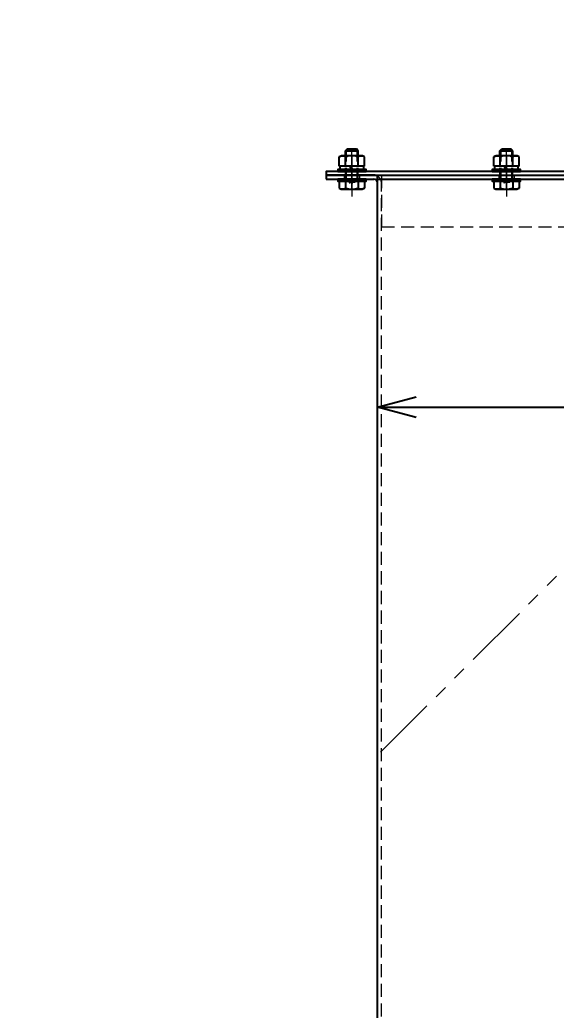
# Model space of a CAD drawing. Header units: millimetres. Extents: x 0 to 49006, y -7876 to 6995.
# Drawn here: x 31062 to 31478, y 3163 to 3931 of the extents above; entities that cross this region are included whole.
import ezdxf
from ezdxf import colors
from ezdxf.entities.mleader import LeaderData, LeaderLine
from ezdxf.enums import TextEntityAlignment as Align
from ezdxf.math import Vec2, Vec3

# ---------------------------------------------------------------- set-up
doc = ezdxf.new("R2010")
doc.units = ezdxf.units.MM
doc.header["$LTSCALE"] = 3.2
doc.header["$PDMODE"] = 99
doc.header["$PDSIZE"] = 1
for name, pattern in [('CENTER2', [28.575, 19.05, -3.175, 3.175, -3.175]), ('HIDDEN2', [4.7625, 3.175, -1.5875]), ('PHANTOM2', [31.75, 15.875, -3.175, 3.175, -3.175, 3.175, -3.175])]:
    doc.linetypes.add(name, pattern=pattern)
for name, color, linetype, lineweight in [('01_外形線', 7, 'Continuous', 25), ('02_細線', 5, 'Continuous', 13), ('03_かくれ線', 6, 'HIDDEN2', 13), ('04_中心線', 1, 'CENTER2', 9), ('06_PHANTOM', 2, 'PHANTOM2', 13), ('08_DIM', 3, 'Continuous', 13)]:
    doc.layers.add(name, color=color, linetype=linetype, lineweight=lineweight)
doc.styles.add('KSS_TXT', font='txt.shx', dxfattribs={"bigfont": 'extfont2.shx'})
doc.styles.get("Standard").update_dxf_attribs({"font": 'txt.shx', "bigfont": 'extfont2.shx'})
doc.styles.add('寸法用', font='simplex.shx', dxfattribs={"width": 0.8, "bigfont": '@extfont2.shx'})
doc.dimstyles.new('KSS_DIM', dxfattribs={"dimscale": 12, "dimtxt": 3, "dimasz": 2.5, "dimexe": 1.25, "dimexo": 0.625, "dimtad": 1, "dimdsep": 46, "dimtxsty": 'KSS_TXT', "dimblk": 'OPEN30', "dimcen": 0, "dimazin": 2, "dimtfac": 0.75, "dimtmove": 0, "dimatfit": 3, "dimldrblk": 'OPEN30', "dimfxl": 1.25, "dimtolj": 1, "dimarcsym": 0})

# ---------------------------------------------------------------- blocks, each defined once
blk = doc.blocks.new('_Open30')
at = {"color": 0, "linetype": 'ByBlock', "lineweight": -2}
for p, q in [((-1, 0.268), (0, 0)), ((0, 0), (-1, -0.268)), ((0, 0), (-1, 0))]:
    blk.add_line(p, q, dxfattribs=at)
blk = doc.blocks.new('*D2207')
at = {"layer": '08_DIM', "color": 0, "lineweight": -2, "transparency": 16777216}
for p, q in [((31339.72, 3619.59), (31339.72, 3645.4)), ((32139.72, 3619.59), (32139.72, 3645.4)), ((31369.72, 3630.4), (32109.72, 3630.4))]:
    blk.add_line(p, q, dxfattribs=at)
at = {"layer": 'Defpoints', "color": 0, "transparency": 16777216}
for p in [(32139.72, 3630.4), (31339.72, 3612.09), (32139.72, 3612.09)]:
    blk.add_point(p, dxfattribs=at)
at = {"layer": '08_DIM', "color": 0, "lineweight": -2, "transparency": 16777216, "xscale": 30, "yscale": 30, "zscale": 30, "rotation": 180}
blk.add_blockref('_Open30', (31339.72, 3630.4), dxfattribs=at)
at = {"layer": '08_DIM', "color": 0, "lineweight": -2, "transparency": 16777216, "xscale": 30, "yscale": 30, "zscale": 30}
blk.add_blockref('_Open30', (32139.72, 3630.4), dxfattribs=at)
at = {"layer": '08_DIM', "color": 0, "transparency": 16777216, "insert": (31739.72, 3655.9), "char_height": 36, "attachment_point": 5, "style": 'KSS_TXT'}
blk.add_mtext('\\A1;□800', dxfattribs=at)
blk = doc.blocks.new('*D2206')
at = {"layer": '08_DIM', "color": 0, "lineweight": -2, "transparency": 16777216}
blk.add_arc((31739.72, 3760.45), 274.32, 231.26912, 308.73088, dxfattribs=at)
at = {"layer": 'Defpoints', "color": 0, "transparency": 16777216}
for p in [(31739.72, 3760.45), (31739.72, 3760.45), (31668.72, 3495.48), (31342.02, 3362.75), (32137.42, 3362.75)]:
    blk.add_point(p, dxfattribs=at)
at = {"layer": '08_DIM', "color": 0, "lineweight": -2, "transparency": 16777216, "xscale": 30, "yscale": 30, "zscale": 30}
for p, rotation in [((31545.75, 3566.48), 138.1345623866504), ((31933.69, 3566.48), 41.86543761334932)]:
    blk.add_blockref('_Open30', p, dxfattribs=dict(at, rotation=rotation))
at = {"layer": '08_DIM', "color": 0, "transparency": 16777216, "insert": (31739.72, 3511.63), "char_height": 36, "attachment_point": 5, "style": 'KSS_TXT'}
blk.add_mtext('\\A1;90°', dxfattribs=at)
blk = doc.blocks.new('AM_BALLOON1')
at = {"transparency": 16777216}
blk.add_circle((0, 0), 5, dxfattribs=at)
blk.add_attdef('B_NUMBER', text='', height=3, dxfattribs=at).set_placement((0, 0), align=Align.MIDDLE_CENTER)
blk = doc.blocks.new('_OPEN')
at = {"color": 0, "linetype": 'ByBlock'}
for p, q in [((-1, 0.167), (0, 0)), ((0, 0), (-1, -0.167)), ((0, 0), (-1, 0))]:
    blk.add_line(p, q, dxfattribs=at)

msp = doc.modelspace()

# ---------------------------------------------------------------- linework, layer by layer
for p, q in [((31339.722, 3810.453), (32139.722, 3810.453)), ((31339.722, 3807.453), (32139.722, 3807.453))]:
    msp.add_line(p, q)
msp.add_lwpolyline([(31939.722, 2956.453), (31539.722, 2956.453), (31339.722, 3156.453), (31339.722, 3810.453), (32139.722, 3810.453), (32139.722, 3156.453), (31939.722, 2956.453)])
msp.add_arc((31336.722, 3804.453), 6, 60, 90)
at = {"layer": '01_外形線'}
for p, q in [((31336.722, 3810.453), (31299.722, 3810.453)), ((31299.722, 3810.453), (31299.722, 3807.453)), ((31299.722, 3807.453), (31336.722, 3807.453))]:
    msp.add_line(p, q, dxfattribs=at)
for points in [[(31314.722, 3829.453), (31316.222, 3830.953)], [(31314.722, 3829.453), (31324.722, 3829.453)], [(31314.722, 3825.603), (31314.722, 3829.453)], [(31316.222, 3830.953), (31323.222, 3830.953)], [(31324.722, 3829.453), (31323.222, 3830.953)], [(31324.722, 3825.603), (31324.722, 3829.453)], [(31434.722, 3829.453), (31436.222, 3830.953)], [(31434.722, 3829.453), (31444.722, 3829.453)], [(31434.722, 3825.603), (31434.722, 3829.453)], [(31436.222, 3830.953), (31443.222, 3830.953)], [(31444.722, 3829.453), (31443.222, 3830.953)], [(31444.722, 3825.603), (31444.722, 3829.453)], [(31309.907, 3824.699), (31311.472, 3825.603)], [(31309.907, 3817.603), (31309.907, 3824.699)], [(31327.972, 3825.603), (31311.472, 3825.603)], [(31314.815, 3817.603), (31314.815, 3824.699)], [(31324.63, 3817.603), (31324.63, 3824.699)], [(31329.537, 3824.699), (31327.972, 3825.603)], [(31329.537, 3817.603), (31329.537, 3824.699)], [(31429.907, 3824.699), (31431.472, 3825.603)], [(31429.907, 3817.603), (31429.907, 3824.699)], [(31447.972, 3825.603), (31431.472, 3825.603)], [(31434.815, 3817.603), (31434.815, 3824.699)], [(31444.63, 3817.603), (31444.63, 3824.699)], [(31449.537, 3824.699), (31447.972, 3825.603)], [(31449.537, 3817.603), (31449.537, 3824.699)], [(31329.537, 3817.603), (31309.907, 3817.603)], [(31318.312, 3817.603), (31310.522, 3817.603)], [(31310.522, 3817.603), (31310.522, 3814.953)], [(31319.222, 3814.953), (31310.522, 3814.953)], [(31319.222, 3814.953), (31318.312, 3817.603)], [(31328.922, 3817.603), (31319.312, 3817.603)], [(31320.222, 3814.953), (31319.312, 3817.603)], [(31328.922, 3814.953), (31320.222, 3814.953)], [(31328.922, 3814.953), (31328.922, 3817.603)], [(31449.537, 3817.603), (31429.907, 3817.603)], [(31438.312, 3817.603), (31430.522, 3817.603)], [(31430.522, 3817.603), (31430.522, 3814.953)], [(31439.222, 3814.953), (31430.522, 3814.953)], [(31439.222, 3814.953), (31438.312, 3817.603)], [(31448.922, 3817.603), (31439.312, 3817.603)], [(31440.222, 3814.953), (31439.312, 3817.603)], [(31448.922, 3814.953), (31440.222, 3814.953)], [(31448.922, 3814.953), (31448.922, 3817.603)], [(31309.907, 3805.953), (31309.907, 3800.456)], [(31329.537, 3805.953), (31309.907, 3805.953)], [(31314.815, 3805.953), (31314.815, 3800.456)], [(31324.63, 3805.953), (31324.63, 3800.456)], [(31329.537, 3805.953), (31329.537, 3800.456)], [(31429.907, 3805.953), (31429.907, 3800.456)], [(31449.537, 3805.953), (31429.907, 3805.953)], [(31434.815, 3805.953), (31434.815, 3800.456)], [(31444.63, 3805.953), (31444.63, 3800.456)], [(31449.537, 3805.953), (31449.537, 3800.456)], [(31309.907, 3800.456), (31311.472, 3799.553)], [(31311.472, 3799.553), (31327.972, 3799.553)], [(31329.537, 3800.456), (31327.972, 3799.553)], [(31429.907, 3800.456), (31431.472, 3799.553)], [(31431.472, 3799.553), (31447.972, 3799.553)], [(31449.537, 3800.456), (31447.972, 3799.553)]]:
    msp.add_lwpolyline(points, dxfattribs=at)
for points in [[(31314.815, 3824.699, 0.2679491), (31309.907, 3824.699)], [(31324.63, 3824.699, 0.1841118), (31314.815, 3824.699)], [(31329.537, 3824.699, 0.2679491), (31324.63, 3824.699)], [(31434.815, 3824.699, 0.2679491), (31429.907, 3824.699)], [(31444.63, 3824.699, 0.1841118), (31434.815, 3824.699)], [(31449.537, 3824.699, 0.2679491), (31444.63, 3824.699)], [(31309.907, 3800.456, 0.2679491), (31314.815, 3800.456)], [(31314.815, 3800.456, 0.1841118), (31324.63, 3800.456)], [(31324.63, 3800.456, 0.2679491), (31329.537, 3800.456)], [(31429.907, 3800.456, 0.2679491), (31434.815, 3800.456)], [(31434.815, 3800.456, 0.1841118), (31444.63, 3800.456)], [(31444.63, 3800.456, 0.2679491), (31449.537, 3800.456)]]:
    msp.add_lwpolyline(points, format="xyb", dxfattribs=at)
for points in [[(31299.722, 3810.453), (32179.722, 3810.453), (32179.722, 3813.453), (31299.722, 3813.453)], [(31308.722, 3813.453), (31330.722, 3813.453), (31330.722, 3814.953), (31308.722, 3814.953)], [(31428.722, 3813.453), (31450.722, 3813.453), (31450.722, 3814.953), (31428.722, 3814.953)], [(31330.722, 3807.453), (31308.722, 3807.453), (31308.722, 3805.953), (31330.722, 3805.953)], [(31450.722, 3807.453), (31428.722, 3807.453), (31428.722, 3805.953), (31450.722, 3805.953)]]:
    msp.add_lwpolyline(points, close=True, dxfattribs=at)
msp.add_arc((31336.722, 3804.453), 3, 360, 90, dxfattribs=at)
at = {"layer": '02_細線'}
for points in [[(31315.622, 3825.603), (31315.622, 3830.353)], [(31323.822, 3825.603), (31323.822, 3830.353)], [(31435.622, 3825.603), (31435.622, 3830.353)], [(31443.822, 3825.603), (31443.822, 3830.353)]]:
    msp.add_lwpolyline(points, dxfattribs=at)
at = {"layer": '03_かくれ線'}
for p, q in [((31313.722, 3810.453), (31313.722, 3807.453)), ((31325.722, 3810.453), (31325.722, 3807.453)), ((32137.422, 3807.453), (31342.022, 3807.453)), ((31342.722, 3157.695), (31342.722, 3810.453)), ((31342.722, 3807.453), (32136.722, 3807.453)), ((31433.722, 3810.453), (31433.722, 3807.453)), ((31445.722, 3810.453), (31445.722, 3807.453))]:
    msp.add_line(p, q, dxfattribs=at)
for points in [[(31314.722, 3805.953), (31314.722, 3825.603)], [(31315.622, 3805.953), (31315.622, 3825.603)], [(31323.822, 3805.953), (31323.822, 3825.603)], [(31324.722, 3805.953), (31324.722, 3825.603)], [(31434.722, 3805.953), (31434.722, 3825.603)], [(31435.622, 3805.953), (31435.622, 3825.603)], [(31443.822, 3805.953), (31443.822, 3825.603)], [(31444.722, 3805.953), (31444.722, 3825.603)]]:
    msp.add_lwpolyline(points, dxfattribs=at)
msp.add_lwpolyline([(31342.722, 3770.453), (32136.722, 3770.453), (32136.722, 3810.453), (31342.722, 3810.453)], close=True, dxfattribs=at)
msp.add_arc((31336.722, 3804.453), 6, 360, 60, dxfattribs=at)
at = {"layer": '04_中心線'}
for p, q in [((31319.722, 3823.953), (31319.722, 3793.953)), ((31319.722, 3823.453), (31319.722, 3800.453)), ((31439.722, 3823.953), (31439.722, 3793.953))]:
    msp.add_line(p, q, dxfattribs=at)
for points in [[(31319.722, 3799.553), (31319.722, 3830.953)], [(31439.722, 3799.553), (31439.722, 3830.953)], [(31319.722, 3825.603), (31319.722, 3817.603)], [(31439.722, 3825.603), (31439.722, 3817.603)], [(31319.722, 3817.603), (31319.722, 3814.953)], [(31319.722, 3814.953), (31319.722, 3813.453)], [(31439.722, 3817.603), (31439.722, 3814.953)], [(31439.722, 3814.953), (31439.722, 3813.453)]]:
    msp.add_lwpolyline(points, dxfattribs=at)
at = {"layer": '06_PHANTOM'}
msp.add_line((31342.022, 3362.753), (31739.722, 3760.453), dxfattribs=at)

# ---------------------------------------------------------------- texts
at = {"layer": '03_かくれ線', "style": '寸法用', "width": 0.8}
for p in [(31322.314, 3805.59), (31442.314, 3805.59)]:
    msp.add_text('M10×20', height=1, rotation=180, dxfattribs=at).set_placement(p)

# ---------------------------------------------------------------- dimensions: what is measured, and where the dimension line sits
at = {"layer": '08_DIM', "color": 1}
dim = msp.add_angular_dim_2l(base=(31668.724, 3495.482), line1=((31739.722, 3760.453), (32137.422, 3362.753)), line2=((31739.722, 3760.453), (31342.022, 3362.753)), dimstyle='KSS_DIM', override={"dimscale": 12}, dxfattribs=at)
dim.commit()
dim.dimension.update_dxf_attribs({"geometry": '*D2206', "text_midpoint": (31739.722, 3511.635)})
dim = msp.add_linear_dim(base=(32139.722, 3630.402), p1=(31339.722, 3612.093), p2=(32139.722, 3612.093), text='□<>', dimstyle='KSS_DIM', override={"dimscale": 12}, dxfattribs=at)
dim.commit()
dim.dimension.update_dxf_attribs({"geometry": '*D2207', "text_midpoint": (31739.722, 3655.902)})

# ---------------------------------------------------------------- leaders
at = {"layer": '08_DIM'}
ml = msp.add_multileader_block('Standard', dxfattribs=at)
ml.set_content('AM_BALLOON1', color=256, scale=10)
ml.set_attribute('B_NUMBER', 'H', width=0)
ml.set_leader_properties(color=256, linetype='ByLayer', lineweight=-1)
ml.set_arrow_properties(name='OPEN')
ml.build(insert=Vec2(0, 0))
ml.multileader.update_dxf_attribs({"leader_type": 0, "has_dogleg": 0, "text_right_attachment_type": 6, "dogleg_length": 0, "arrow_head_size": 20, "scale": 10, "block_connection_type": 1})
ctx = ml.context
ctx.base_point, ctx.scale, ctx.char_height, ctx.arrow_head_size, ctx.landing_gap_size, ctx.plane_origin = Vec3(34758.24, 4676.115), 10, 40, 20, 20, Vec3(34837.832, 4676.156)
ctx.right_attachment, ctx.attachment_type = 6, 1
notes = []
notes.append((ctx, [(0, (0, 0, 0), (0, 0), (1, 0), 1, [])]))
ctx.block.insert = Vec3(34758.24, 4676.115)
ml = msp.add_multileader_block('Standard', dxfattribs=at)
ml.set_content('AM_BALLOON1', color=256, scale=10)
ml.set_attribute('B_NUMBER', 'G', width=0)
ml.set_leader_properties(color=256, linetype='ByLayer', lineweight=-1)
ml.set_arrow_properties(name='OPEN')
ml.build(insert=Vec2(0, 0))
ml.multileader.update_dxf_attribs({"leader_type": 0, "has_dogleg": 0, "text_right_attachment_type": 6, "dogleg_length": 0, "arrow_head_size": 20, "scale": 10, "block_connection_type": 1})
ctx = ml.context
ctx.base_point, ctx.scale, ctx.char_height, ctx.arrow_head_size, ctx.landing_gap_size, ctx.plane_origin = Vec3(34758.24, 4537.505), 10, 40, 20, 20, Vec3(34837.832, 4537.546)
ctx.right_attachment, ctx.attachment_type = 6, 1
notes.append((ctx, [(0, (0, 0, 0), (0, 0), (1, 0), 1, [])]))
ctx.block.insert = Vec3(34758.24, 4537.505)
ml = msp.add_multileader_block('Standard', dxfattribs=at)
ml.set_content('AM_BALLOON1', color=256, scale=10)
ml.set_attribute('B_NUMBER', 'F', width=0)
ml.set_leader_properties(color=256, linetype='ByLayer', lineweight=-1)
ml.set_arrow_properties(name='OPEN')
ml.build(insert=Vec2(0, 0))
ml.multileader.update_dxf_attribs({"leader_type": 0, "has_dogleg": 0, "text_right_attachment_type": 6, "dogleg_length": 0, "arrow_head_size": 20, "scale": 10, "block_connection_type": 1})
ctx = ml.context
ctx.base_point, ctx.scale, ctx.char_height, ctx.arrow_head_size, ctx.landing_gap_size, ctx.plane_origin = Vec3(34758.24, 4398.895), 10, 40, 20, 20, Vec3(34837.832, 4398.936)
ctx.right_attachment, ctx.attachment_type = 6, 1
notes.append((ctx, [(0, (0, 0, 0), (0, 0), (1, 0), 1, [])]))
ctx.block.insert = Vec3(34758.24, 4398.895)
ml = msp.add_multileader_block('Standard', dxfattribs=at)
ml.set_content('AM_BALLOON1', color=256, scale=10)
ml.set_attribute('B_NUMBER', 'E', width=0)
ml.set_leader_properties(color=256, linetype='ByLayer', lineweight=-1)
ml.set_arrow_properties(name='OPEN')
ml.build(insert=Vec2(0, 0))
ml.multileader.update_dxf_attribs({"leader_type": 0, "has_dogleg": 0, "text_right_attachment_type": 6, "dogleg_length": 0, "arrow_head_size": 20, "scale": 10, "block_connection_type": 1})
ctx = ml.context
ctx.base_point, ctx.scale, ctx.char_height, ctx.arrow_head_size, ctx.landing_gap_size, ctx.plane_origin = Vec3(34758.24, 4260.285), 10, 40, 20, 20, Vec3(34837.832, 4260.325)
ctx.right_attachment, ctx.attachment_type = 6, 1
notes.append((ctx, [(0, (0, 0, 0), (0, 0), (1, 0), 1, [])]))
ctx.block.insert = Vec3(34758.24, 4260.285)
ml = msp.add_multileader_block('Standard', dxfattribs=at)
ml.set_content('AM_BALLOON1', color=256, scale=10)
ml.set_attribute('B_NUMBER', 'T', width=0)
ml.set_leader_properties(color=256, linetype='ByLayer', lineweight=-1)
ml.set_arrow_properties(name='OPEN')
ml.build(insert=Vec2(0, 0))
ml.multileader.update_dxf_attribs({"leader_type": 0, "has_dogleg": 0, "text_right_attachment_type": 6, "dogleg_length": 0, "arrow_head_size": 20, "scale": 10, "block_connection_type": 1})
ctx = ml.context
ctx.base_point, ctx.scale, ctx.char_height, ctx.arrow_head_size, ctx.landing_gap_size, ctx.plane_origin = Vec3(34888.38, 3645.663), 10, 40, 20, 20, Vec3(34967.973, 3645.704)
ctx.right_attachment, ctx.attachment_type = 6, 1
notes.append((ctx, [(0, (0, 0, 0), (0, 0), (1, 0), 1, [])]))
ctx.block.insert = Vec3(34888.38, 3645.663)
for ctx, leaders in notes:
    for number, flags, end, landing, length, lines in leaders:
        leader = LeaderData()
        leader.index, (leader.has_last_leader_line, leader.has_dogleg_vector, leader.attachment_direction) = number, flags
        leader.last_leader_point, leader.dogleg_vector, leader.dogleg_length = Vec3(end), Vec3(landing), length
        for number, points, colour, breaks in lines:
            line = LeaderLine()
            line.index, line.vertices, line.color, line.breaks = number, Vec3.list(points), colors.encode_raw_color(colour), breaks
            leader.lines.append(line)
        ctx.leaders.append(leader)

doc.saveas('drawing.dxf')
